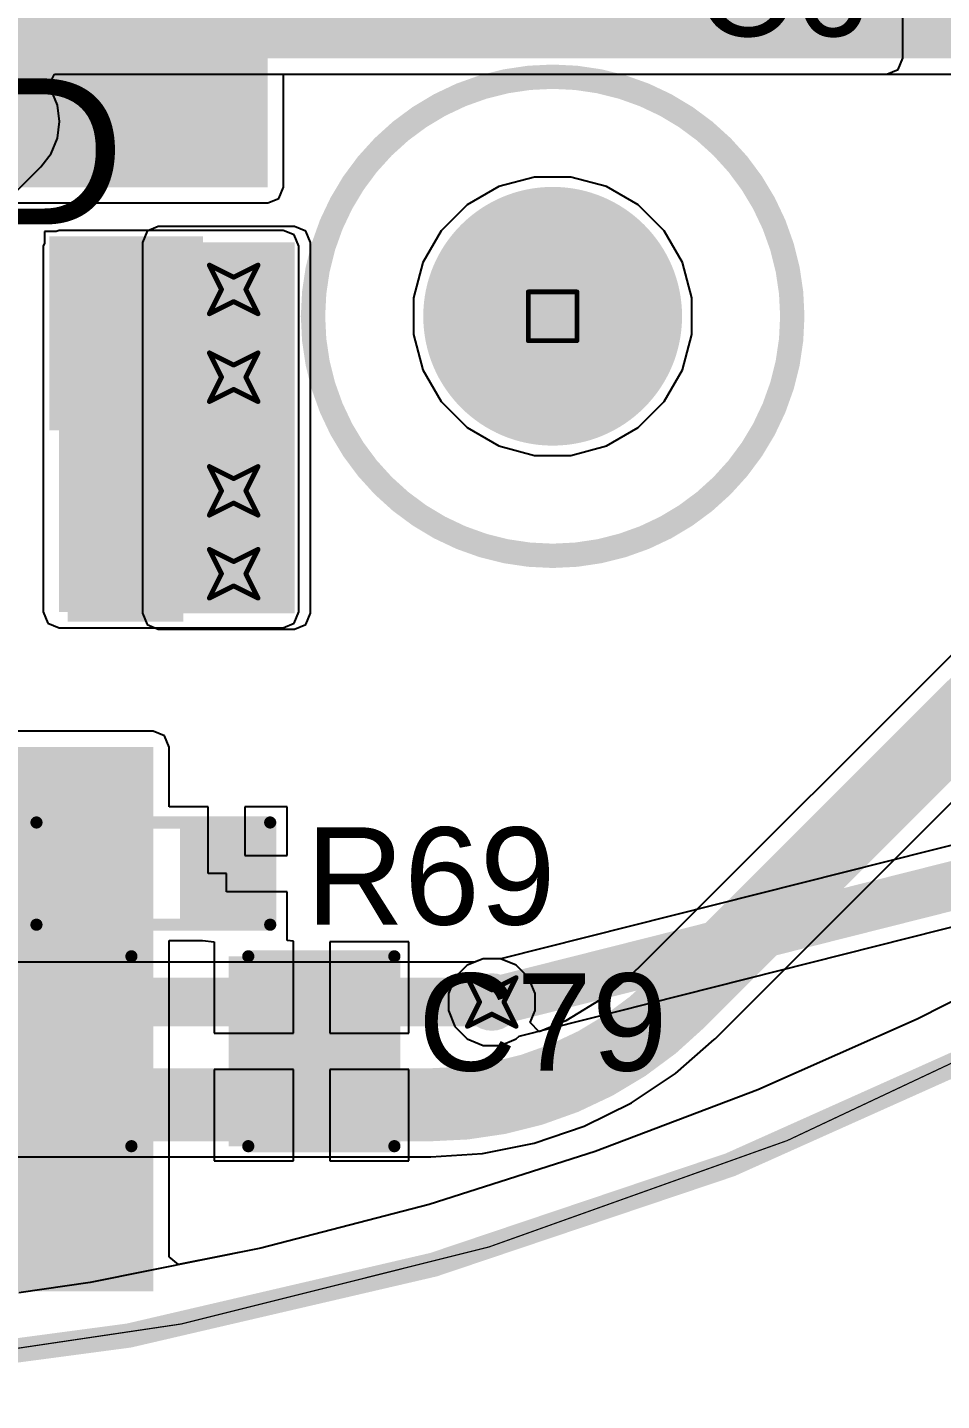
# Model space of a CAD drawing. Header units: millimetres. Extents: x -2 to 282, y -53 to 22.
# Drawn here: x 32.8 to 42.33, y -53.45 to -39.13 of the extents above; entities that cross this region are included whole.
import ezdxf

# ---------------------------------------------------------------- set-up
doc = ezdxf.new("R2010")
doc.units = ezdxf.units.MM
for name, color, linetype in [('BottomLayer', 5, 'Continuous'), ('BottomPaste', 16, 'Continuous'), ('BottomSolder', 6, 'Continuous'), ('DrillDrawing', 1, 'Continuous'), ('Mechanical1', 6, 'Continuous'), ('Mechanical2', 216, 'Continuous'), ('MultiLayer', 9, 'Continuous'), ('PadHoleLayer', 156, 'Continuous'), ('TopLayer', 1, 'Continuous'), ('TopOverlay', 2, 'Continuous'), ('TopPaste', 8, 'Continuous'), ('TopSolder', 216, 'Continuous'), ('ViaHoleLayer', 16, 'Continuous')]:
    doc.layers.add(name, color=color, linetype=linetype)
doc.styles.add('Arial', font='', dxfattribs={"height": 0.2})
doc.styles.get('Arial').set_extended_font_data('Arial')

# ---------------------------------------------------------------- blocks, each defined once
blk = doc.blocks.new('R___0603_1')
at = {"layer": 'TopLayer'}
for points in [[(-0.381, 0.4445), (-0.381, -0.4445), (-1.143, -0.4445), (-1.143, 0.4445)], [(1.143, 0.4445), (1.143, -0.4445), (0.381, -0.4445), (0.381, 0.4445)]]:
    blk.add_hatch(color=1, dxfattribs=at).paths.add_polyline_path(points)
at = {"layer": 'TopPaste'}
for points in [[(-0.381, 0.4445), (-0.381, -0.4445), (-1.143, -0.4445), (-1.143, 0.4445)], [(1.143, 0.4445), (1.143, -0.4445), (0.381, -0.4445), (0.381, 0.4445)]]:
    blk.add_hatch(color=8, dxfattribs=at).paths.add_polyline_path(points)
at = {"layer": 'TopSolder'}
for points in [[(-0.2794, 0.5461), (-0.2794, -0.5461), (-1.2446, -0.5461), (-1.2446, 0.5461)], [(1.2446, 0.5461), (1.2446, -0.5461), (0.2794, -0.5461), (0.2794, 0.5461)]]:
    blk.add_hatch(color=216, dxfattribs=at).paths.add_polyline_path(points)
at = {"layer": 'TopOverlay', "const_width": 0.127}
for points in [[(1.2192, 0.5334), (-1.2192, 0.5334)], [(-1.2192, 0.5334), (-1.2192, -0.5334)], [(1.2192, 0.5334), (1.2192, -0.5334)], [(1.2192, -0.5334), (-1.2192, -0.5334)]]:
    blk.add_lwpolyline(points, dxfattribs=at)
at = {"layer": 'TopOverlay', "const_width": 0.0635}
for points in [[(-1.25095, 0.5334, 1), (-1.18745, 0.5334, 1)], [(-1.25095, 0.5334, 1), (-1.18745, 0.5334, 1)], [(1.18745, 0.5334, 1), (1.25095, 0.5334, 1)], [(1.18745, 0.5334, 1), (1.25095, 0.5334, 1)], [(-1.25095, -0.5334, 1), (-1.18745, -0.5334, 1)], [(-1.25095, -0.5334, 1), (-1.18745, -0.5334, 1)], [(1.18745, -0.5334, 1), (1.25095, -0.5334, 1)], [(1.18745, -0.5334, 1), (1.25095, -0.5334, 1)]]:
    blk.add_lwpolyline(points, format="xyb", close=True, dxfattribs=at)
blk = doc.blocks.new('C___1206_2')
at = {"layer": 'TopLayer'}
for points in [[(-2.032, 0.889), (-0.508, 0.889), (-0.508, -0.889), (-2.032, -0.889)], [(0.508, 0.889), (2.032, 0.889), (2.032, -0.889), (0.508, -0.889)]]:
    blk.add_hatch(color=1, dxfattribs=at).paths.add_polyline_path(points)
at = {"layer": 'TopPaste'}
for points in [[(-2.032, 0.889), (-0.508, 0.889), (-0.508, -0.889), (-2.032, -0.889)], [(0.508, 0.889), (2.032, 0.889), (2.032, -0.889), (0.508, -0.889)]]:
    blk.add_hatch(color=8, dxfattribs=at).paths.add_polyline_path(points)
at = {"layer": 'TopSolder'}
for points in [[(-2.1336, 0.9906), (-0.4064, 0.9906), (-0.4064, -0.9906), (-2.1336, -0.9906)], [(0.4064, 0.9906), (2.1336, 0.9906), (2.1336, -0.9906), (0.4064, -0.9906)]]:
    blk.add_hatch(color=216, dxfattribs=at).paths.add_polyline_path(points)
at = {"layer": 'TopOverlay', "const_width": 0.127}
for points in [[(-0.6096, 0.9906), (-2.1336, 0.9906)], [(-2.1336, 0.9906), (-2.1336, -0.9906)], [(2.1336, 0.9906), (0.6096, 0.9906)], [(2.1336, 0.9906), (2.1336, -0.9906)], [(-0.6096, -0.9906), (-2.1336, -0.9906)], [(2.1336, -0.9906), (0.6096, -0.9906)]]:
    blk.add_lwpolyline(points, dxfattribs=at)
at = {"layer": 'TopOverlay', "const_width": 0.0635}
for points in [[(-2.16535, 0.9906, 1), (-2.10185, 0.9906, 1)], [(-2.16535, 0.9906, 1), (-2.10185, 0.9906, 1)], [(-0.64135, 0.9906, 1), (-0.57785, 0.9906, 1)], [(0.57785, 0.9906, 1), (0.64135, 0.9906, 1)], [(2.10185, 0.9906, 1), (2.16535, 0.9906, 1)], [(2.10185, 0.9906, 1), (2.16535, 0.9906, 1)], [(-2.16535, -0.9906, 1), (-2.10185, -0.9906, 1)], [(-2.16535, -0.9906, 1), (-2.10185, -0.9906, 1)], [(-0.64135, -0.9906, 1), (-0.57785, -0.9906, 1)], [(0.57785, -0.9906, 1), (0.64135, -0.9906, 1)], [(2.10185, -0.9906, 1), (2.16535, -0.9906, 1)], [(2.10185, -0.9906, 1), (2.16535, -0.9906, 1)]]:
    blk.add_lwpolyline(points, format="xyb", close=True, dxfattribs=at)
blk = doc.blocks.new('IND_1206_B_91')
at = {"layer": 'BottomLayer'}
for points in [[(-2.06, 0.91), (-0.66, 0.91), (-0.66, -0.91), (-2.06, -0.91)], [(0.66, 0.91), (2.06, 0.91), (2.06, -0.91), (0.66, -0.91)]]:
    blk.add_hatch(color=5, dxfattribs=at).paths.add_polyline_path(points)
at = {"layer": 'BottomPaste'}
for points in [[(-2.06, 0.91), (-0.66, 0.91), (-0.66, -0.91), (-2.06, -0.91)], [(0.66, 0.91), (2.06, 0.91), (2.06, -0.91), (0.66, -0.91)]]:
    blk.add_hatch(color=16, dxfattribs=at).paths.add_polyline_path(points)
at = {"layer": 'BottomSolder'}
for points in [[(-2.162, 1.012), (-0.558, 1.012), (-0.558, -1.012), (-2.162, -1.012)], [(0.558, 1.012), (2.162, 1.012), (2.162, -1.012), (0.558, -1.012)]]:
    blk.add_hatch(color=6, dxfattribs=at).paths.add_polyline_path(points)
blk = doc.blocks.new('F____0805_B_92')
at = {"layer": 'BottomLayer'}
for points in [[(-0.6, -0.85), (-1.6, -0.85), (-1.6, 0.85), (-0.6, 0.85)], [(1.6, -0.85), (0.6, -0.85), (0.6, 0.85), (1.6, 0.85)]]:
    blk.add_hatch(color=5, dxfattribs=at).paths.add_polyline_path(points)
at = {"layer": 'BottomPaste'}
for points in [[(-0.6, -0.85), (-1.6, -0.85), (-1.6, 0.85), (-0.6, 0.85)], [(1.6, -0.85), (0.6, -0.85), (0.6, 0.85), (1.6, 0.85)]]:
    blk.add_hatch(color=16, dxfattribs=at).paths.add_polyline_path(points)
at = {"layer": 'BottomSolder'}
for points in [[(-0.498, -0.952), (-1.702, -0.952), (-1.702, 0.952), (-0.498, 0.952)], [(1.702, -0.952), (0.498, -0.952), (0.498, 0.952), (1.702, 0.952)]]:
    blk.add_hatch(color=6, dxfattribs=at).paths.add_polyline_path(points)

msp = doc.modelspace()

# ---------------------------------------------------------------- hatches: boundary and pattern name
at = {"layer": 'BottomLayer'}
for points in [[(32.031, -40.792), (35.306, -40.792), (35.306, -38.374), (32.031, -38.374)], [(32.031, -39.447), (43.8, -39.447), (43.8, -38.374), (32.031, -38.374)], [(33.128, -45.225), (35.465, -45.225), (35.465, -41.408), (33.128, -41.408)]]:
    msp.add_hatch(color=5, dxfattribs=at).paths.add_polyline_path(points)
h = msp.add_hatch(color=5, dxfattribs=at)
edge = h.paths.add_edge_path()
edge.add_arc((38.278, -42.139), 1.3, 0, 360)
h = msp.add_hatch(color=5, dxfattribs=at)
edge = h.paths.add_edge_path()
edge.add_arc((34.95, -41.859), 0.3, 0, 360)
h = msp.add_hatch(color=5, dxfattribs=at)
edge = h.paths.add_edge_path()
edge.add_arc((34.95, -42.775), 0.3, 0, 360)
h = msp.add_hatch(color=5, dxfattribs=at)
edge = h.paths.add_edge_path()
edge.add_arc((34.95, -43.961), 0.3, 0, 360)
h = msp.add_hatch(color=5, dxfattribs=at)
edge = h.paths.add_edge_path()
edge.add_arc((34.95, -44.826), 0.3, 0, 360)
h = msp.add_hatch(color=5, dxfattribs=at)
edge = h.paths.add_edge_path()
edge.add_arc((37.643, -49.295), 0.3, 0, 360)
at = {"layer": 'BottomSolder'}
h = msp.add_hatch(color=6, dxfattribs=at)
edge = h.paths.add_edge_path()
edge.add_arc((38.278, -42.139), 1.35, 0, 360)
at = {"layer": 'MultiLayer'}
h = msp.add_hatch(color=9, dxfattribs=at)
edge = h.paths.add_edge_path()
edge.add_arc((38.278, -42.139), 1.3, 0, 360)
at = {"layer": 'PadHoleLayer'}
h = msp.add_hatch(color=156, dxfattribs=at)
edge = h.paths.add_edge_path()
edge.add_arc((38.278, -42.139), 1.05, 0, 360)
at = {"layer": 'TopLayer'}
for points in [[(40.441, -39.447), (41.765, -39.447), (41.765, -35.033), (40.441, -35.033)], [(27.383, -39.447), (41.765, -39.447), (41.765, -38.076), (27.383, -38.076)], [(35.585, -45.238), (35.585, -41.368), (34.163, -41.368), (34.163, -45.238)], [(31.445, -52.316), (34.112, -52.316), (34.112, -46.634), (31.445, -46.634)]]:
    msp.add_hatch(color=1, dxfattribs=at).paths.add_polyline_path(points)
h = msp.add_hatch(color=1, dxfattribs=at)
edge = h.paths.add_edge_path()
edge.add_arc((38.278, -42.139), 1.3, 0, 360)
h = msp.add_hatch(color=1, dxfattribs=at)
edge = h.paths.add_edge_path()
edge.add_arc((34.95, -41.859), 0.3, 0, 360)
h = msp.add_hatch(color=1, dxfattribs=at)
edge = h.paths.add_edge_path()
edge.add_arc((34.95, -42.775), 0.3, 0, 360)
h = msp.add_hatch(color=1, dxfattribs=at)
edge = h.paths.add_edge_path()
edge.add_arc((34.95, -43.961), 0.3, 0, 360)
h = msp.add_hatch(color=1, dxfattribs=at)
edge = h.paths.add_edge_path()
edge.add_arc((34.95, -44.826), 0.3, 0, 360)
h = msp.add_hatch(color=1, dxfattribs=at)
edge = h.paths.add_edge_path()
edge.add_arc((37.643, -49.295), 0.3, 0, 360)
at = {"layer": 'TopSolder'}
h = msp.add_hatch(color=216, dxfattribs=at)
edge = h.paths.add_edge_path()
edge.add_arc((38.278, -42.139), 1.35, 0, 360)
at = {"layer": 'ViaHoleLayer'}
h = msp.add_hatch(color=16, dxfattribs=at)
edge = h.paths.add_edge_path()
edge.add_arc((34.95, -41.859), 0.15, 0, 360)
h = msp.add_hatch(color=16, dxfattribs=at)
edge = h.paths.add_edge_path()
edge.add_arc((34.95, -42.775), 0.15, 0, 360)
h = msp.add_hatch(color=16, dxfattribs=at)
edge = h.paths.add_edge_path()
edge.add_arc((34.95, -43.961), 0.15, 0, 360)
h = msp.add_hatch(color=16, dxfattribs=at)
edge = h.paths.add_edge_path()
edge.add_arc((34.95, -44.826), 0.15, 0, 360)
h = msp.add_hatch(color=16, dxfattribs=at)
edge = h.paths.add_edge_path()
edge.add_arc((37.643, -49.295), 0.15, 0, 360)

# ---------------------------------------------------------------- linework, layer by layer
at = {"layer": 'BottomLayer'}
for p, q in [((35.471, -40.792), (35.471, -39.612)), ((35.471, -39.612), (42.623, -39.612)), ((38.087, -40.686), (37.717, -40.785)), ((38.469, -40.686), (38.087, -40.686)), ((38.838, -40.785), (38.469, -40.686)), ((35.423, -40.909), (35.471, -40.792)), ((37.717, -40.785), (37.386, -40.976)), ((39.17, -40.976), (38.838, -40.785)), ((32.031, -40.957), (35.306, -40.957)), ((35.306, -40.957), (35.423, -40.909)), ((37.386, -40.976), (37.116, -41.247)), ((39.44, -41.247), (39.17, -40.976)), ((33.098, -41.255), (32.976, -41.255)), ((32.976, -41.255), (32.976, -41.377)), ((33.128, -41.243), (33.098, -41.255)), ((35.465, -41.243), (33.128, -41.243)), ((35.582, -41.291), (35.465, -41.243)), ((37.116, -41.247), (36.924, -41.578)), ((39.631, -41.578), (39.44, -41.247)), ((32.976, -41.377), (32.963, -41.408)), ((32.963, -41.408), (32.963, -45.225)), ((35.63, -41.408), (35.582, -41.291)), ((35.63, -45.225), (35.63, -41.408)), ((36.924, -41.578), (36.825, -41.947)), ((46.554, -41.559), (39.293, -48.821)), ((39.73, -41.947), (39.631, -41.578)), ((36.825, -41.947), (36.825, -42.33)), ((39.73, -42.33), (39.73, -41.947)), ((36.825, -42.33), (36.924, -42.699)), ((39.631, -42.699), (39.73, -42.33)), ((39.972, -49.68), (47.323, -42.328)), ((36.924, -42.699), (37.116, -43.03)), ((39.44, -43.03), (39.631, -42.699)), ((37.116, -43.03), (37.386, -43.301)), ((39.17, -43.301), (39.44, -43.03)), ((37.386, -43.301), (37.717, -43.492)), ((38.838, -43.492), (39.17, -43.301)), ((37.717, -43.492), (38.087, -43.591)), ((38.469, -43.591), (38.838, -43.492)), ((38.087, -43.591), (38.469, -43.591)), ((32.963, -45.225), (33.012, -45.342)), ((35.582, -45.342), (35.63, -45.225)), ((33.012, -45.342), (33.128, -45.39)), ((33.128, -45.39), (35.465, -45.39)), ((35.465, -45.39), (35.582, -45.342)), ((43.699, -48.649), (42.081, -49.475)), ((37.553, -48.843), (37.461, -48.881)), ((37.733, -48.843), (37.553, -48.843)), ((37.899, -48.912), (37.733, -48.843)), ((39.293, -48.821), (39.203, -48.911)), ((37.461, -48.881), (32.395, -48.881)), ((38.026, -49.039), (37.899, -48.912)), ((39.112, -48.998), (38.835, -49.235)), ((39.203, -48.911), (39.112, -48.998)), ((39.203, -48.911), (39.203, -48.911)), ((38.095, -49.205), (38.026, -49.039)), ((38.095, -49.385), (38.095, -49.205)), ((38.835, -49.235), (38.417, -49.491)), ((38.044, -49.508), (38.095, -49.385)), ((38.137, -49.607), (38.044, -49.508)), ((38.417, -49.491), (38.137, -49.607)), ((42.081, -49.475), (40.42, -50.211)), ((39.558, -50.042), (39.963, -49.686)), ((39.963, -49.686), (39.972, -49.68)), ((39.972, -49.68), (39.972, -49.68)), ((39.972, -49.68), (39.972, -49.68)), ((39.1, -50.347), (39.558, -50.042)), ((40.42, -50.211), (38.722, -50.856)), ((38.607, -50.59), (39.1, -50.347)), ((38.086, -50.767), (38.607, -50.59)), ((38.722, -50.856), (36.991, -51.407)), ((37.546, -50.875), (38.086, -50.767)), ((32.382, -50.912), (36.997, -50.912)), ((36.997, -50.912), (37.008, -50.91)), ((36.997, -50.912), (36.997, -50.912)), ((36.997, -50.912), (36.997, -50.912)), ((37.008, -50.91), (37.546, -50.875)), ((36.991, -51.407), (35.233, -51.863)), ((35.233, -51.863), (33.452, -52.222)), ((33.452, -52.222), (32.708, -52.331))]:
    msp.add_line(p, q, dxfattribs=at)
for points, const_width in [([(37.915, -38.911), (43.289, -38.911)], 1.016), ([(39.588, -49.295), (46.939, -41.944)], 0.762), ([(33.822, -42.318), (33.828, -42.324)], 1.016), ([(21.939, -49.295), (37.643, -49.295)], 0.508), ([(17.271, -50.368), (36.997, -50.368)], 0.762)]:
    msp.add_lwpolyline(points, dxfattribs=dict(at, const_width=const_width))
for points, const_width in [([(37.661, -38.911, 1), (38.169, -38.911, 1)], 0.508), ([(33.568, -42.318, 1), (34.076, -42.318, 1)], 0.508), ([(33.574, -42.324, 1), (34.082, -42.324, 1)], 0.508), ([(39.397, -49.295, 1), (39.778, -49.295, 1)], 0.381), ([(39.397, -49.295, 1), (39.778, -49.295, 1)], 0.381), ([(37.516, -49.295, 1), (37.77, -49.295, 1)], 0.254), ([(36.807, -50.368, 1), (37.188, -50.368, 1)], 0.381), ([(36.807, -50.368, 1), (37.188, -50.368, 1)], 0.381)]:
    msp.add_lwpolyline(points, format="xyb", close=True, dxfattribs=dict(at, const_width=const_width))
at = {"layer": 'BottomLayer', "const_width": 0.762}
msp.add_lwpolyline([(39.588, -49.295, -0.198912), (36.997, -50.368)], format="xyb", dxfattribs=at)
at = {"layer": 'DrillDrawing', "const_width": 0.0508}
for points in [[(34.696, -41.605), (34.95, -41.732)], [(34.696, -41.605), (34.823, -41.859)], [(34.95, -41.732), (35.204, -41.605)], [(35.077, -41.859), (35.204, -41.605)], [(34.696, -42.113), (34.823, -41.859)], [(35.077, -41.859), (35.204, -42.113)], [(34.696, -42.113), (34.95, -41.986)], [(34.95, -41.986), (35.204, -42.113)], [(38.024, -41.885), (38.532, -41.885)], [(38.024, -42.393), (38.024, -41.885)], [(38.532, -42.393), (38.532, -41.885)], [(38.024, -42.393), (38.532, -42.393)], [(34.696, -42.521), (34.95, -42.648)], [(34.696, -42.521), (34.823, -42.775)], [(34.95, -42.648), (35.204, -42.521)], [(35.077, -42.775), (35.204, -42.521)], [(34.696, -43.029), (34.823, -42.775)], [(35.077, -42.775), (35.204, -43.029)], [(34.696, -43.029), (34.95, -42.902)], [(34.95, -42.902), (35.204, -43.029)], [(34.696, -43.707), (34.95, -43.834)], [(34.696, -43.707), (34.823, -43.961)], [(34.95, -43.834), (35.204, -43.707)], [(35.077, -43.961), (35.204, -43.707)], [(34.696, -44.215), (34.823, -43.961)], [(35.077, -43.961), (35.204, -44.215)], [(34.696, -44.215), (34.95, -44.088)], [(34.95, -44.088), (35.204, -44.215)], [(34.696, -44.572), (34.95, -44.699)], [(34.696, -44.572), (34.823, -44.826)], [(34.95, -44.699), (35.204, -44.572)], [(35.077, -44.826), (35.204, -44.572)], [(34.696, -45.08), (34.823, -44.826)], [(35.077, -44.826), (35.204, -45.08)], [(34.696, -45.08), (34.95, -44.953)], [(34.95, -44.953), (35.204, -45.08)], [(37.389, -49.041), (37.643, -49.168)], [(37.389, -49.041), (37.516, -49.295)], [(37.643, -49.168), (37.897, -49.041)], [(37.77, -49.295), (37.897, -49.041)], [(37.389, -49.549), (37.516, -49.295)], [(37.77, -49.295), (37.897, -49.549)], [(37.389, -49.549), (37.643, -49.422)], [(37.643, -49.422), (37.897, -49.549)]]:
    msp.add_lwpolyline(points, dxfattribs=at)
at = {"layer": 'DrillDrawing', "const_width": 0.0254}
for points in [[(34.684, -41.605, 1), (34.709, -41.605, 1)], [(34.684, -41.605, 1), (34.709, -41.605, 1)], [(35.192, -41.605, 1), (35.217, -41.605, 1)], [(35.192, -41.605, 1), (35.217, -41.605, 1)], [(34.811, -41.859, 1), (34.836, -41.859, 1)], [(34.811, -41.859, 1), (34.836, -41.859, 1)], [(34.938, -41.732, 1), (34.963, -41.732, 1)], [(34.938, -41.732, 1), (34.963, -41.732, 1)], [(35.065, -41.859, 1), (35.09, -41.859, 1)], [(35.065, -41.859, 1), (35.09, -41.859, 1)], [(34.938, -41.986, 1), (34.963, -41.986, 1)], [(34.938, -41.986, 1), (34.963, -41.986, 1)], [(38.011, -41.885, 1), (38.036, -41.885, 1)], [(38.011, -41.885, 1), (38.036, -41.885, 1)], [(38.519, -41.885, 1), (38.544, -41.885, 1)], [(38.519, -41.885, 1), (38.544, -41.885, 1)], [(34.684, -42.113, 1), (34.709, -42.113, 1)], [(34.684, -42.113, 1), (34.709, -42.113, 1)], [(35.192, -42.113, 1), (35.217, -42.113, 1)], [(35.192, -42.113, 1), (35.217, -42.113, 1)], [(38.011, -42.393, 1), (38.036, -42.393, 1)], [(38.011, -42.393, 1), (38.036, -42.393, 1)], [(38.519, -42.393, 1), (38.544, -42.393, 1)], [(38.519, -42.393, 1), (38.544, -42.393, 1)], [(34.684, -42.521, 1), (34.709, -42.521, 1)], [(34.684, -42.521, 1), (34.709, -42.521, 1)], [(35.192, -42.521, 1), (35.217, -42.521, 1)], [(35.192, -42.521, 1), (35.217, -42.521, 1)], [(34.938, -42.648, 1), (34.963, -42.648, 1)], [(34.938, -42.648, 1), (34.963, -42.648, 1)], [(34.811, -42.775, 1), (34.836, -42.775, 1)], [(34.811, -42.775, 1), (34.836, -42.775, 1)], [(35.065, -42.775, 1), (35.09, -42.775, 1)], [(35.065, -42.775, 1), (35.09, -42.775, 1)], [(34.938, -42.902, 1), (34.963, -42.902, 1)], [(34.938, -42.902, 1), (34.963, -42.902, 1)], [(34.684, -43.029, 1), (34.709, -43.029, 1)], [(34.684, -43.029, 1), (34.709, -43.029, 1)], [(35.192, -43.029, 1), (35.217, -43.029, 1)], [(35.192, -43.029, 1), (35.217, -43.029, 1)], [(34.684, -43.707, 1), (34.709, -43.707, 1)], [(34.684, -43.707, 1), (34.709, -43.707, 1)], [(35.192, -43.707, 1), (35.217, -43.707, 1)], [(35.192, -43.707, 1), (35.217, -43.707, 1)], [(34.938, -43.834, 1), (34.963, -43.834, 1)], [(34.938, -43.834, 1), (34.963, -43.834, 1)], [(34.811, -43.961, 1), (34.836, -43.961, 1)], [(34.811, -43.961, 1), (34.836, -43.961, 1)], [(35.065, -43.961, 1), (35.09, -43.961, 1)], [(35.065, -43.961, 1), (35.09, -43.961, 1)], [(34.938, -44.088, 1), (34.963, -44.088, 1)], [(34.938, -44.088, 1), (34.963, -44.088, 1)], [(34.684, -44.215, 1), (34.709, -44.215, 1)], [(34.684, -44.215, 1), (34.709, -44.215, 1)], [(35.192, -44.215, 1), (35.217, -44.215, 1)], [(35.192, -44.215, 1), (35.217, -44.215, 1)], [(34.684, -44.572, 1), (34.709, -44.572, 1)], [(34.684, -44.572, 1), (34.709, -44.572, 1)], [(35.192, -44.572, 1), (35.217, -44.572, 1)], [(35.192, -44.572, 1), (35.217, -44.572, 1)], [(34.938, -44.699, 1), (34.963, -44.699, 1)], [(34.938, -44.699, 1), (34.963, -44.699, 1)], [(34.811, -44.826, 1), (34.836, -44.826, 1)], [(34.811, -44.826, 1), (34.836, -44.826, 1)], [(35.065, -44.826, 1), (35.09, -44.826, 1)], [(35.065, -44.826, 1), (35.09, -44.826, 1)], [(34.938, -44.953, 1), (34.963, -44.953, 1)], [(34.938, -44.953, 1), (34.963, -44.953, 1)], [(34.684, -45.08, 1), (34.709, -45.08, 1)], [(34.684, -45.08, 1), (34.709, -45.08, 1)], [(35.192, -45.08, 1), (35.217, -45.08, 1)], [(35.192, -45.08, 1), (35.217, -45.08, 1)], [(37.376, -49.041, 1), (37.401, -49.041, 1)], [(37.376, -49.041, 1), (37.401, -49.041, 1)], [(37.63, -49.168, 1), (37.656, -49.168, 1)], [(37.63, -49.168, 1), (37.656, -49.168, 1)], [(37.884, -49.041, 1), (37.909, -49.041, 1)], [(37.884, -49.041, 1), (37.909, -49.041, 1)], [(37.503, -49.295, 1), (37.529, -49.295, 1)], [(37.503, -49.295, 1), (37.529, -49.295, 1)], [(37.757, -49.295, 1), (37.782, -49.295, 1)], [(37.757, -49.295, 1), (37.782, -49.295, 1)], [(37.63, -49.422, 1), (37.656, -49.422, 1)], [(37.63, -49.422, 1), (37.656, -49.422, 1)], [(37.376, -49.549, 1), (37.401, -49.549, 1)], [(37.376, -49.549, 1), (37.401, -49.549, 1)], [(37.884, -49.549, 1), (37.909, -49.549, 1)], [(37.884, -49.549, 1), (37.909, -49.549, 1)]]:
    msp.add_lwpolyline(points, format="xyb", close=True, dxfattribs=at)
at = {"layer": 'Mechanical1', "const_width": 0.0127}
msp.add_lwpolyline([(0, 0, -3.218852), (-0.279, -38.414)], format="xyb", dxfattribs=at)
at = {"layer": 'Mechanical2', "const_width": 0.254}
msp.add_lwpolyline([(50.766, 5.478, -1.122171), (-0.294, -38.437)], format="xyb", dxfattribs=at)
at = {"layer": 'Mechanical2'}
for points, const_width in [([(40.778, -42.139, 1), (35.778, -42.139, 1)], 0.254), ([(35.714, -42.139, 1), (35.841, -42.139, 1)], 0.127), ([(40.714, -42.139, 1), (40.841, -42.139, 1)], 0.127)]:
    msp.add_lwpolyline(points, format="xyb", close=True, dxfattribs=dict(at, const_width=const_width))
at = {"layer": 'TopLayer'}
for p, q in [((41.93, -39.447), (41.93, -38.748)), ((41.881, -39.564), (41.93, -39.447)), ((33.018, -39.739), (33.081, -39.612)), ((33.081, -39.612), (41.765, -39.612)), ((41.765, -39.612), (41.881, -39.564)), ((33.045, -39.775), (33.018, -39.739)), ((33.112, -39.935), (33.045, -39.775)), ((33.134, -40.108), (33.112, -39.935)), ((33.112, -40.28), (33.134, -40.108)), ((33.045, -40.441), (33.112, -40.28)), ((32.939, -40.579), (33.045, -40.441)), ((28.882, -44.636), (32.939, -40.579)), ((38.087, -40.686), (37.717, -40.785)), ((38.469, -40.686), (38.087, -40.686)), ((38.838, -40.785), (38.469, -40.686)), ((37.717, -40.785), (37.386, -40.976)), ((39.17, -40.976), (38.838, -40.785)), ((37.386, -40.976), (37.116, -41.247)), ((39.44, -41.247), (39.17, -40.976)), ((34.046, -41.251), (33.998, -41.368)), ((34.163, -41.203), (34.046, -41.251)), ((35.585, -41.203), (34.163, -41.203)), ((35.702, -41.251), (35.585, -41.203)), ((35.75, -41.368), (35.702, -41.251)), ((37.116, -41.247), (36.924, -41.578)), ((39.631, -41.578), (39.44, -41.247)), ((33.998, -41.368), (33.998, -45.238)), ((35.75, -45.238), (35.75, -41.368)), ((36.924, -41.578), (36.825, -41.947)), ((39.73, -41.947), (39.631, -41.578)), ((36.825, -41.947), (36.825, -42.33)), ((39.73, -42.33), (39.73, -41.947)), ((36.825, -42.33), (36.924, -42.699)), ((39.631, -42.699), (39.73, -42.33)), ((36.924, -42.699), (37.116, -43.03)), ((39.44, -43.03), (39.631, -42.699)), ((37.116, -43.03), (37.386, -43.301)), ((39.17, -43.301), (39.44, -43.03)), ((37.386, -43.301), (37.717, -43.492)), ((38.838, -43.492), (39.17, -43.301)), ((37.717, -43.492), (38.087, -43.591)), ((38.469, -43.591), (38.838, -43.492)), ((38.087, -43.591), (38.469, -43.591)), ((33.998, -45.238), (34.046, -45.355)), ((35.702, -45.355), (35.75, -45.238)), ((34.046, -45.355), (34.163, -45.403)), ((34.163, -45.403), (35.585, -45.403)), ((35.585, -45.403), (35.702, -45.355)), ((34.112, -46.469), (30.998, -46.469)), ((34.229, -46.518), (34.112, -46.469)), ((34.277, -46.634), (34.229, -46.518)), ((34.277, -47.257), (34.277, -46.634)), ((45.27, -46.944), (37.736, -48.844)), ((34.684, -47.257), (34.277, -47.257)), ((34.684, -47.955), (34.684, -47.257)), ((35.509, -47.257), (35.065, -47.257)), ((35.065, -47.257), (35.065, -47.765)), ((35.509, -47.765), (35.509, -47.257)), ((35.065, -47.765), (35.509, -47.765)), ((34.874, -47.955), (34.684, -47.955)), ((34.874, -48.146), (34.874, -47.955)), ((37.927, -49.651), (44.637, -47.958)), ((35.509, -48.146), (34.874, -48.146)), ((35.509, -48.539), (35.509, -48.146)), ((35.509, -48.654), (35.509, -48.539)), ((34.277, -51.956), (34.277, -48.654)), ((34.277, -48.654), (34.625, -48.654)), ((34.625, -48.654), (34.747, -48.666)), ((34.747, -48.666), (34.747, -48.781)), ((35.573, -48.66), (35.509, -48.654)), ((35.573, -49.619), (35.573, -48.66)), ((36.779, -48.666), (35.954, -48.666)), ((35.954, -48.666), (35.954, -49.619)), ((36.779, -49.619), (36.779, -48.666)), ((43.699, -48.649), (42.081, -49.475)), ((34.747, -48.781), (34.747, -49.619)), ((37.553, -48.843), (37.387, -48.912)), ((37.733, -48.843), (37.553, -48.843)), ((37.736, -48.844), (37.733, -48.843)), ((37.387, -48.912), (37.259, -49.039)), ((37.259, -49.039), (37.19, -49.205)), ((37.19, -49.205), (37.19, -49.385)), ((37.19, -49.385), (37.259, -49.552)), ((37.259, -49.552), (37.387, -49.679)), ((42.081, -49.475), (40.42, -50.211)), ((34.747, -49.619), (35.573, -49.619)), ((35.954, -49.619), (36.779, -49.619)), ((37.387, -49.679), (37.553, -49.748)), ((37.733, -49.748), (37.899, -49.679)), ((37.899, -49.679), (37.927, -49.651)), ((37.553, -49.748), (37.733, -49.748)), ((35.573, -50), (34.747, -50)), ((34.747, -50), (34.747, -50.952)), ((35.573, -50.952), (35.573, -50)), ((36.779, -50), (35.954, -50)), ((35.954, -50), (35.954, -50.952)), ((36.779, -50.952), (36.779, -50)), ((40.42, -50.211), (38.722, -50.856)), ((38.722, -50.856), (36.991, -51.407)), ((34.747, -50.952), (35.573, -50.952)), ((35.954, -50.952), (36.779, -50.952)), ((36.991, -51.407), (35.233, -51.863)), ((35.233, -51.863), (34.375, -52.036)), ((34.375, -52.036), (34.277, -51.956))]:
    msp.add_line(p, q, dxfattribs=at)
for points, const_width in [([(28.309, -44.267), (32.468, -40.108)], 1.016), ([(37.643, -49.295), (45.463, -47.322)], 0.508)]:
    msp.add_lwpolyline(points, dxfattribs=dict(at, const_width=const_width))
for points, const_width in [([(32.214, -40.108, 1), (32.722, -40.108, 1)], 0.508), ([(37.516, -49.295, 1), (37.77, -49.295, 1)], 0.254)]:
    msp.add_lwpolyline(points, format="xyb", close=True, dxfattribs=dict(at, const_width=const_width))

# ---------------------------------------------------------------- block references
at = {"rotation": 180}
for name, p in [('IND_1206_B_91', (32.468, -42.318)), ('R___0603_1', (34.112, -47.955)), ('C___1206_2', (34.493, -49.809))]:
    msp.add_blockref(name, p, dxfattribs=at)
msp.add_blockref('F____0805_B_92', (32.722, -44.375))

# ---------------------------------------------------------------- texts
at = {"layer": 'TopOverlay', "style": 'Arial'}
for s, p in [('C6', (39.768, -39.217)), ('R69', (35.704, -48.488)), ('C79', (36.873, -50.012))]:
    msp.add_text(s, height=1.016, dxfattribs=at).set_placement(p)
msp.add_text('GND', height=1.524, rotation=360, dxfattribs=at).set_placement((29.083, -41.18))

doc.saveas('drawing.dxf')
